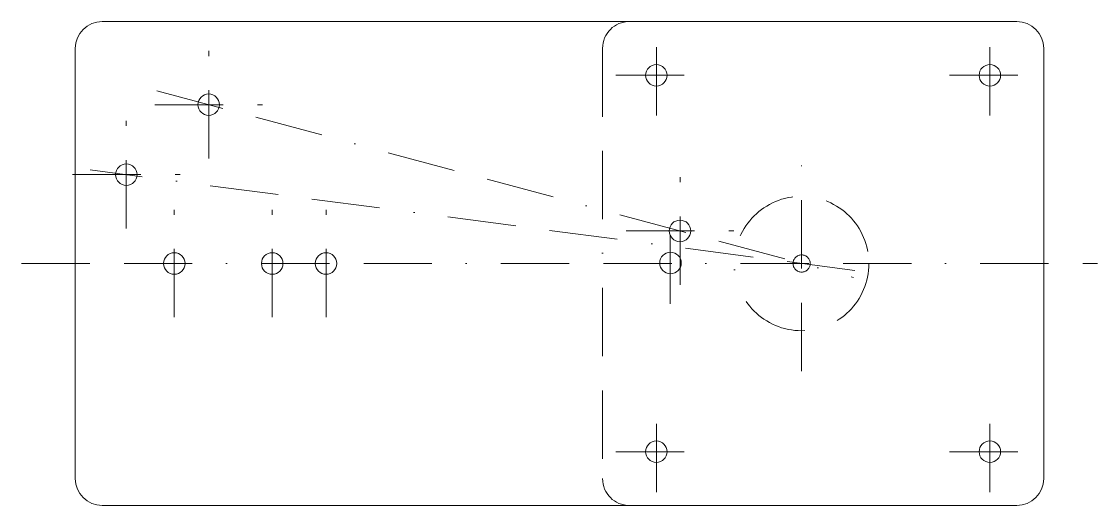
# Model space of a CAD drawing. Extents: x -49 to 151, y 10 to 100.
import ezdxf

# ---------------------------------------------------------------- set-up
doc = ezdxf.new("R2010")
doc.units = 0
doc.linetypes.add('BORDER', pattern=[44.45, 12.7, -6.35, 12.7, -6.35, 0, -6.35])
doc.layers.get('0').update_dxf_attribs({"color": 5, "linetype": 'BORDER', "lineweight": 18, "true_color": 0x0000ff})
doc.layers.add('tool', color=178, linetype='Continuous', lineweight=18, true_color=0x000000)

msp = doc.modelspace()

# ---------------------------------------------------------------- linework, layer by layer
for p, q in [((69, 82.5), (69, 97.5)), ((131, 82.5), (131, 97.5)), ((-14.21, 74.53), (-14.21, 94.53)), ((59, 95), (59, 15)), ((61.5, 90), (76.5, 90)), ((123.5, 90), (138.5, 90)), ((-23.87, 87.12), (105.66, 52.41)), ((-24.21, 84.53), (-4.21, 84.53)), ((-29.52, 61.52), (-29.52, 81.52)), ((96, 35), (96, 75)), ((105.91, 53.69), (-36.26, 72.41)), ((-39.52, 71.52), (-19.52, 71.52)), ((73.4, 51.06), (73.4, 71.06)), ((-20.6, 45), (-20.6, 65)), ((-2.4, 45), (-2.4, 65)), ((7.6, 45), (7.6, 65)), ((71.6, 47.5), (71.6, 62.5)), ((63.4, 61.06), (83.4, 61.06)), ((-49, 55), (151, 55)), ((69, 12.5), (69, 27.5)), ((131, 12.5), (131, 27.5)), ((61.5, 20), (76.5, 20)), ((123.5, 20), (138.5, 20))]:
    msp.add_line(p, q)
for radius in [12.5, 1.6]:
    msp.add_circle((96, 55), radius)
for centre, start, end in [((64, 95), 90, 180), ((64, 15), 180, 270)]:
    msp.add_arc(centre, 5, start, end)
at = {"layer": 'tool'}
for p, q in [((-34, 100), (136, 100)), ((64, 100), (136, 100)), ((-39, 95), (-39, 15)), ((141, 95), (141, 15)), ((-34, 10), (136, 10)), ((64, 10), (136, 10))]:
    msp.add_line(p, q, dxfattribs=at)
for centre in [(69, 90), (131, 90), (-14.21, 84.53), (-29.52, 71.52), (73.4, 61.06), (-20.6, 55), (-2.4, 55), (7.6, 55), (71.63, 55.1), (69, 20), (131, 20)]:
    msp.add_circle(centre, 2, dxfattribs=at)
for centre, start, end in [((-34, 95), 90, 180), ((136, 95), 0, 90), ((-34, 15), 180, 270), ((136, 15), 270, 0)]:
    msp.add_arc(centre, 5, start, end, dxfattribs=at)

doc.saveas('drawing.dxf')
